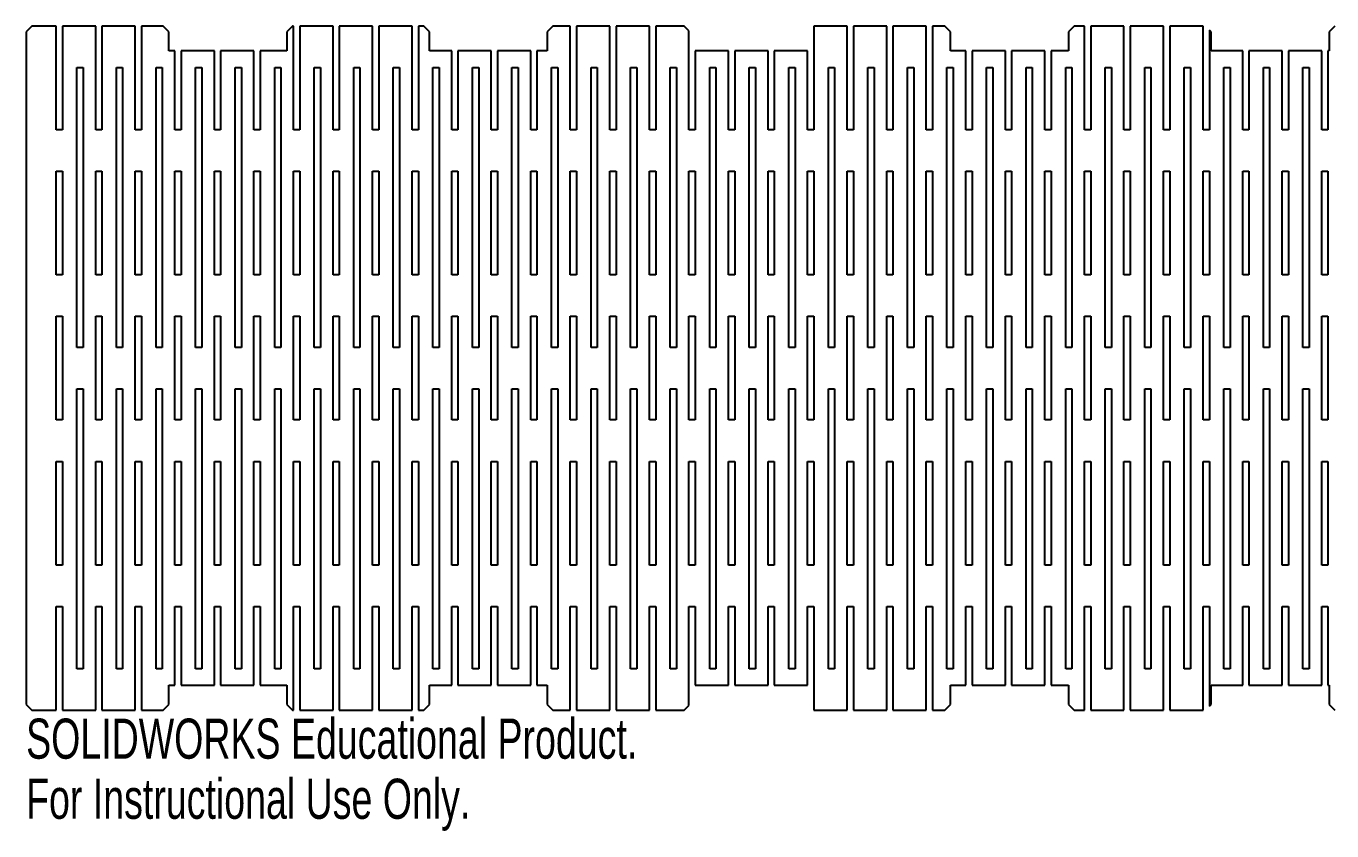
# Model space of a CAD drawing. Header units: millimetres. Extents: x -1 to 315, y -56 to 41.
# Drawn here: x -0.8 to 156.7, y -55.8 to 41.2 of the extents above; entities that cross this region are included whole.
import ezdxf

# ---------------------------------------------------------------- set-up
doc = ezdxf.new("R2010")
doc.units = ezdxf.units.MM
doc.styles.add('SLDTEXTSTYLE0', font='TXT', dxfattribs={"width": 0.7})

msp = doc.modelspace()

# ---------------------------------------------------------------- linework, layer by layer
at = {"color": 7, "linetype": 'Continuous', "lineweight": 25}
for p, q in [((-0.06, 41.25), (-0.75, 40.56)), ((2.88, 41.25), (-0.06, 41.25)), ((2.88, 28.75), (2.88, 41.25)), ((3.62, 41.25), (3.62, 28.75)), ((7.64, 41.25), (3.62, 41.25)), ((7.64, 28.75), (7.64, 41.25)), ((8.39, 41.25), (8.39, 28.75)), ((12.41, 41.25), (8.39, 41.25)), ((12.41, 28.75), (12.41, 41.25)), ((13.16, 41.25), (13.16, 28.75)), ((15.77, 41.25), (13.16, 41.25)), ((16.46, 40.56), (15.77, 41.25)), ((31.36, 41.25), (30.67, 40.56)), ((31.48, 41.25), (31.36, 41.25)), ((31.48, 28.75), (31.48, 41.25)), ((32.23, 41.25), (32.23, 28.75)), ((36.25, 41.25), (32.23, 41.25)), ((36.25, 28.75), (36.25, 41.25)), ((37, 41.25), (37, 28.75)), ((41.02, 41.25), (37, 41.25)), ((41.02, 28.75), (41.02, 41.25)), ((41.77, 41.25), (41.77, 28.75)), ((45.79, 41.25), (41.77, 41.25)), ((45.79, 28.75), (45.79, 41.25)), ((46.54, 41.25), (46.54, 28.75)), ((47.18, 41.25), (46.54, 41.25)), ((47.87, 40.56), (47.18, 41.25)), ((62.77, 41.25), (62.08, 40.56)), ((64.86, 41.25), (62.77, 41.25)), ((64.86, 28.75), (64.86, 41.25)), ((65.61, 41.25), (65.61, 28.75)), ((69.63, 41.25), (65.61, 41.25)), ((69.63, 28.75), (69.63, 41.25)), ((70.38, 41.25), (70.38, 28.75)), ((74.4, 41.25), (70.38, 41.25)), ((74.4, 28.75), (74.4, 41.25)), ((75.15, 41.25), (75.15, 28.75)), ((78.6, 41.25), (75.15, 41.25)), ((79.16, 40.69), (78.6, 41.25)), ((94.22, 41.25), (94.22, 28.75)), ((98.24, 41.25), (94.22, 41.25)), ((98.24, 28.75), (98.24, 41.25)), ((98.99, 41.25), (98.99, 28.75)), ((103.01, 41.25), (98.99, 41.25)), ((103.01, 28.75), (103.01, 41.25)), ((103.76, 41.25), (103.76, 28.75)), ((107.77, 41.25), (103.76, 41.25)), ((107.77, 28.75), (107.77, 41.25)), ((108.52, 41.25), (108.52, 28.75)), ((110.02, 41.25), (108.52, 41.25)), ((110.71, 40.56), (110.02, 41.25)), ((125.6, 41.25), (124.91, 40.56)), ((126.85, 41.25), (125.6, 41.25)), ((126.85, 28.75), (126.85, 41.25)), ((127.6, 41.25), (127.6, 28.75)), ((131.61, 41.25), (127.6, 41.25)), ((131.61, 28.75), (131.61, 41.25)), ((132.36, 41.25), (132.36, 28.75)), ((136.38, 41.25), (132.36, 41.25)), ((136.38, 28.75), (136.38, 41.25)), ((137.13, 41.25), (137.13, 28.75)), ((141.15, 41.25), (137.13, 41.25)), ((141.15, 28.75), (141.15, 41.25)), ((157.02, 41.25), (156.33, 40.56)), ((-0.75, 40.56), (-0.75, -40.56)), ((16.46, 38.25), (16.46, 40.56)), ((30.67, 40.56), (30.67, 38.25)), ((47.87, 38.25), (47.87, 40.56)), ((62.08, 40.56), (62.08, 38.25)), ((79.16, 28.75), (79.16, 40.69)), ((110.71, 38.25), (110.71, 40.56)), ((124.91, 40.56), (124.91, 38.25)), ((141.9, 40.78), (141.9, 28.75)), ((142.12, 40.56), (141.9, 40.78)), ((142.12, 38.25), (142.12, 40.56)), ((156.33, 40.56), (156.33, 38.25)), ((17.18, 38.25), (16.46, 38.25)), ((17.18, 28.75), (17.18, 38.25)), ((17.93, 38.25), (17.93, 28.75)), ((21.95, 38.25), (17.93, 38.25)), ((21.95, 28.75), (21.95, 38.25)), ((22.7, 38.25), (22.7, 28.75)), ((26.72, 38.25), (22.7, 38.25)), ((26.72, 28.75), (26.72, 38.25)), ((27.47, 38.25), (27.47, 28.75)), ((30.67, 38.25), (27.47, 38.25)), ((50.56, 38.25), (47.87, 38.25)), ((50.56, 28.75), (50.56, 38.25)), ((51.31, 38.25), (51.31, 28.75)), ((55.32, 38.25), (51.31, 38.25)), ((55.32, 28.75), (55.32, 38.25)), ((56.07, 38.25), (56.07, 28.75)), ((60.09, 38.25), (56.07, 38.25)), ((60.09, 28.75), (60.09, 38.25)), ((60.84, 38.25), (60.84, 28.75)), ((62.08, 38.25), (60.84, 38.25)), ((79.91, 38.25), (79.91, 28.75)), ((83.93, 38.25), (79.91, 38.25)), ((83.93, 28.75), (83.93, 38.25)), ((84.68, 38.25), (84.68, 28.75)), ((88.7, 38.25), (84.68, 38.25)), ((88.7, 28.75), (88.7, 38.25)), ((89.45, 38.25), (89.45, 28.75)), ((93.47, 38.25), (89.45, 38.25)), ((93.47, 28.75), (93.47, 38.25)), ((112.54, 38.25), (110.71, 38.25)), ((112.54, 28.75), (112.54, 38.25)), ((113.29, 38.25), (113.29, 28.75)), ((117.31, 38.25), (113.29, 38.25)), ((117.31, 28.75), (117.31, 38.25)), ((118.06, 38.25), (118.06, 28.75)), ((122.08, 38.25), (118.06, 38.25)), ((122.08, 28.75), (122.08, 38.25)), ((122.83, 38.25), (122.83, 28.75)), ((124.91, 38.25), (122.83, 38.25)), ((145.92, 38.25), (142.12, 38.25)), ((145.92, 28.75), (145.92, 38.25)), ((146.67, 38.25), (146.67, 28.75)), ((150.69, 38.25), (146.67, 38.25)), ((150.69, 28.75), (150.69, 38.25)), ((151.44, 38.25), (151.44, 28.75)), ((155.45, 38.25), (151.44, 38.25)), ((155.45, 28.75), (155.45, 38.25)), ((156.2, 38.25), (156.2, 28.75)), ((156.33, 38.25), (156.2, 38.25)), ((5.38, 2.5), (5.38, 36.25)), ((5.38, 36.25), (6.12, 36.25)), ((6.12, 36.25), (6.12, 2.5)), ((10.14, 2.5), (10.14, 36.25)), ((10.14, 36.25), (10.89, 36.25)), ((10.89, 36.25), (10.89, 2.5)), ((14.91, 2.5), (14.91, 36.25)), ((14.91, 36.25), (15.66, 36.25)), ((15.66, 36.25), (15.66, 2.5)), ((19.68, 2.5), (19.68, 36.25)), ((19.68, 36.25), (20.43, 36.25)), ((20.43, 36.25), (20.43, 2.5)), ((24.45, 2.5), (24.45, 36.25)), ((24.45, 36.25), (25.2, 36.25)), ((25.2, 36.25), (25.2, 2.5)), ((29.22, 2.5), (29.22, 36.25)), ((29.22, 36.25), (29.97, 36.25)), ((29.97, 36.25), (29.97, 2.5)), ((33.98, 2.5), (33.98, 36.25)), ((33.98, 36.25), (34.73, 36.25)), ((34.73, 36.25), (34.73, 2.5)), ((38.75, 2.5), (38.75, 36.25)), ((38.75, 36.25), (39.5, 36.25)), ((39.5, 36.25), (39.5, 2.5)), ((43.52, 2.5), (43.52, 36.25)), ((43.52, 36.25), (44.27, 36.25)), ((44.27, 36.25), (44.27, 2.5)), ((48.29, 2.5), (48.29, 36.25)), ((48.29, 36.25), (49.04, 36.25)), ((49.04, 36.25), (49.04, 2.5)), ((53.06, 2.5), (53.06, 36.25)), ((53.06, 36.25), (53.81, 36.25)), ((53.81, 36.25), (53.81, 2.5)), ((57.82, 2.5), (57.82, 36.25)), ((57.82, 36.25), (58.57, 36.25)), ((58.57, 36.25), (58.57, 2.5)), ((62.59, 2.5), (62.59, 36.25)), ((62.59, 36.25), (63.34, 36.25)), ((63.34, 36.25), (63.34, 2.5)), ((67.36, 2.5), (67.36, 36.25)), ((67.36, 36.25), (68.11, 36.25)), ((68.11, 36.25), (68.11, 2.5)), ((72.13, 2.5), (72.13, 36.25)), ((72.13, 36.25), (72.88, 36.25)), ((72.88, 36.25), (72.88, 2.5)), ((76.9, 2.5), (76.9, 36.25)), ((76.9, 36.25), (77.65, 36.25)), ((77.65, 36.25), (77.65, 2.5)), ((81.66, 2.5), (81.66, 36.25)), ((81.66, 36.25), (82.41, 36.25)), ((82.41, 36.25), (82.41, 2.5)), ((86.43, 2.5), (86.43, 36.25)), ((86.43, 36.25), (87.18, 36.25)), ((87.18, 36.25), (87.18, 2.5)), ((91.2, 2.5), (91.2, 36.25)), ((91.2, 36.25), (91.95, 36.25)), ((91.95, 36.25), (91.95, 2.5)), ((95.97, 2.5), (95.97, 36.25)), ((95.97, 36.25), (96.72, 36.25)), ((96.72, 36.25), (96.72, 2.5)), ((100.74, 2.5), (100.74, 36.25)), ((100.74, 36.25), (101.49, 36.25)), ((101.49, 36.25), (101.49, 2.5)), ((105.51, 2.5), (105.51, 36.25)), ((105.51, 36.25), (106.26, 36.25)), ((106.26, 36.25), (106.26, 2.5)), ((110.27, 2.5), (110.27, 36.25)), ((110.27, 36.25), (111.02, 36.25)), ((111.02, 36.25), (111.02, 2.5)), ((115.04, 2.5), (115.04, 36.25)), ((115.04, 36.25), (115.79, 36.25)), ((115.79, 36.25), (115.79, 2.5)), ((119.81, 2.5), (119.81, 36.25)), ((119.81, 36.25), (120.56, 36.25)), ((120.56, 36.25), (120.56, 2.5)), ((124.58, 2.5), (124.58, 36.25)), ((124.58, 36.25), (125.33, 36.25)), ((125.33, 36.25), (125.33, 2.5)), ((129.35, 2.5), (129.35, 36.25)), ((129.35, 36.25), (130.1, 36.25)), ((130.1, 36.25), (130.1, 2.5)), ((134.11, 2.5), (134.11, 36.25)), ((134.11, 36.25), (134.86, 36.25)), ((134.86, 36.25), (134.86, 2.5)), ((138.88, 2.5), (138.88, 36.25)), ((138.88, 36.25), (139.63, 36.25)), ((139.63, 36.25), (139.63, 2.5)), ((143.65, 2.5), (143.65, 36.25)), ((143.65, 36.25), (144.4, 36.25)), ((144.4, 36.25), (144.4, 2.5)), ((148.42, 2.5), (148.42, 36.25)), ((148.42, 36.25), (149.17, 36.25)), ((149.17, 36.25), (149.17, 2.5)), ((153.19, 2.5), (153.19, 36.25)), ((153.19, 36.25), (153.94, 36.25)), ((153.94, 36.25), (153.94, 2.5)), ((3.62, 28.75), (2.88, 28.75)), ((8.39, 28.75), (7.64, 28.75)), ((13.16, 28.75), (12.41, 28.75)), ((17.93, 28.75), (17.18, 28.75)), ((22.7, 28.75), (21.95, 28.75)), ((27.47, 28.75), (26.72, 28.75)), ((32.23, 28.75), (31.48, 28.75)), ((37, 28.75), (36.25, 28.75)), ((41.77, 28.75), (41.02, 28.75)), ((46.54, 28.75), (45.79, 28.75)), ((51.31, 28.75), (50.56, 28.75)), ((56.07, 28.75), (55.32, 28.75)), ((60.84, 28.75), (60.09, 28.75)), ((65.61, 28.75), (64.86, 28.75)), ((70.38, 28.75), (69.63, 28.75)), ((75.15, 28.75), (74.4, 28.75)), ((79.91, 28.75), (79.16, 28.75)), ((84.68, 28.75), (83.93, 28.75)), ((89.45, 28.75), (88.7, 28.75)), ((94.22, 28.75), (93.47, 28.75)), ((98.99, 28.75), (98.24, 28.75)), ((103.76, 28.75), (103.01, 28.75)), ((108.52, 28.75), (107.77, 28.75)), ((113.29, 28.75), (112.54, 28.75)), ((118.06, 28.75), (117.31, 28.75)), ((122.83, 28.75), (122.08, 28.75)), ((127.6, 28.75), (126.85, 28.75)), ((132.36, 28.75), (131.61, 28.75)), ((137.13, 28.75), (136.38, 28.75)), ((141.9, 28.75), (141.15, 28.75)), ((146.67, 28.75), (145.92, 28.75)), ((151.44, 28.75), (150.69, 28.75)), ((156.2, 28.75), (155.45, 28.75)), ((2.88, 23.75), (3.62, 23.75)), ((2.88, 11.25), (2.88, 23.75)), ((3.62, 23.75), (3.62, 11.25)), ((7.64, 23.75), (8.39, 23.75)), ((7.64, 11.25), (7.64, 23.75)), ((8.39, 23.75), (8.39, 11.25)), ((12.41, 23.75), (13.16, 23.75)), ((12.41, 11.25), (12.41, 23.75)), ((13.16, 23.75), (13.16, 11.25)), ((17.18, 23.75), (17.93, 23.75)), ((17.18, 11.25), (17.18, 23.75)), ((17.93, 23.75), (17.93, 11.25)), ((21.95, 23.75), (22.7, 23.75)), ((21.95, 11.25), (21.95, 23.75)), ((22.7, 23.75), (22.7, 11.25)), ((26.72, 23.75), (27.47, 23.75)), ((26.72, 11.25), (26.72, 23.75)), ((27.47, 23.75), (27.47, 11.25)), ((31.48, 23.75), (32.23, 23.75)), ((31.48, 11.25), (31.48, 23.75)), ((32.23, 23.75), (32.23, 11.25)), ((36.25, 23.75), (37, 23.75)), ((36.25, 11.25), (36.25, 23.75)), ((37, 23.75), (37, 11.25)), ((41.02, 23.75), (41.77, 23.75)), ((41.02, 11.25), (41.02, 23.75)), ((41.77, 23.75), (41.77, 11.25)), ((45.79, 23.75), (46.54, 23.75)), ((45.79, 11.25), (45.79, 23.75)), ((46.54, 23.75), (46.54, 11.25)), ((50.56, 23.75), (51.31, 23.75)), ((50.56, 11.25), (50.56, 23.75)), ((51.31, 23.75), (51.31, 11.25)), ((55.32, 23.75), (56.07, 23.75)), ((55.32, 11.25), (55.32, 23.75)), ((56.07, 23.75), (56.07, 11.25)), ((60.09, 23.75), (60.84, 23.75)), ((60.09, 11.25), (60.09, 23.75)), ((60.84, 23.75), (60.84, 11.25)), ((64.86, 23.75), (65.61, 23.75)), ((64.86, 11.25), (64.86, 23.75)), ((65.61, 23.75), (65.61, 11.25)), ((69.63, 23.75), (70.38, 23.75)), ((69.63, 11.25), (69.63, 23.75)), ((70.38, 23.75), (70.38, 11.25)), ((74.4, 23.75), (75.15, 23.75)), ((74.4, 11.25), (74.4, 23.75)), ((75.15, 23.75), (75.15, 11.25)), ((79.16, 23.75), (79.91, 23.75)), ((79.16, 11.25), (79.16, 23.75)), ((79.91, 23.75), (79.91, 11.25)), ((83.93, 23.75), (84.68, 23.75)), ((83.93, 11.25), (83.93, 23.75)), ((84.68, 23.75), (84.68, 11.25)), ((88.7, 23.75), (89.45, 23.75)), ((88.7, 11.25), (88.7, 23.75)), ((89.45, 23.75), (89.45, 11.25)), ((93.47, 23.75), (94.22, 23.75)), ((93.47, 11.25), (93.47, 23.75)), ((94.22, 23.75), (94.22, 11.25)), ((98.24, 23.75), (98.99, 23.75)), ((98.24, 11.25), (98.24, 23.75)), ((98.99, 23.75), (98.99, 11.25)), ((103.01, 23.75), (103.76, 23.75)), ((103.01, 11.25), (103.01, 23.75)), ((103.76, 23.75), (103.76, 11.25)), ((107.77, 23.75), (108.52, 23.75)), ((107.77, 11.25), (107.77, 23.75)), ((108.52, 23.75), (108.52, 11.25)), ((112.54, 23.75), (113.29, 23.75)), ((112.54, 11.25), (112.54, 23.75)), ((113.29, 23.75), (113.29, 11.25)), ((117.31, 23.75), (118.06, 23.75)), ((117.31, 11.25), (117.31, 23.75)), ((118.06, 23.75), (118.06, 11.25)), ((122.08, 23.75), (122.83, 23.75)), ((122.08, 11.25), (122.08, 23.75)), ((122.83, 23.75), (122.83, 11.25)), ((126.85, 23.75), (127.6, 23.75)), ((126.85, 11.25), (126.85, 23.75)), ((127.6, 23.75), (127.6, 11.25)), ((131.61, 23.75), (132.36, 23.75)), ((131.61, 11.25), (131.61, 23.75)), ((132.36, 23.75), (132.36, 11.25)), ((136.38, 23.75), (137.13, 23.75)), ((136.38, 11.25), (136.38, 23.75)), ((137.13, 23.75), (137.13, 11.25)), ((141.15, 23.75), (141.9, 23.75)), ((141.15, 11.25), (141.15, 23.75)), ((141.9, 23.75), (141.9, 11.25)), ((145.92, 23.75), (146.67, 23.75)), ((145.92, 11.25), (145.92, 23.75)), ((146.67, 23.75), (146.67, 11.25)), ((150.69, 23.75), (151.44, 23.75)), ((150.69, 11.25), (150.69, 23.75)), ((151.44, 23.75), (151.44, 11.25)), ((155.45, 23.75), (156.2, 23.75)), ((155.45, 11.25), (155.45, 23.75)), ((156.2, 23.75), (156.2, 11.25)), ((3.62, 11.25), (2.88, 11.25)), ((8.39, 11.25), (7.64, 11.25)), ((13.16, 11.25), (12.41, 11.25)), ((17.93, 11.25), (17.18, 11.25)), ((22.7, 11.25), (21.95, 11.25)), ((27.47, 11.25), (26.72, 11.25)), ((32.23, 11.25), (31.48, 11.25)), ((37, 11.25), (36.25, 11.25)), ((41.77, 11.25), (41.02, 11.25)), ((46.54, 11.25), (45.79, 11.25)), ((51.31, 11.25), (50.56, 11.25)), ((56.07, 11.25), (55.32, 11.25)), ((60.84, 11.25), (60.09, 11.25)), ((65.61, 11.25), (64.86, 11.25)), ((70.38, 11.25), (69.63, 11.25)), ((75.15, 11.25), (74.4, 11.25)), ((79.91, 11.25), (79.16, 11.25)), ((84.68, 11.25), (83.93, 11.25)), ((89.45, 11.25), (88.7, 11.25)), ((94.22, 11.25), (93.47, 11.25)), ((98.99, 11.25), (98.24, 11.25)), ((103.76, 11.25), (103.01, 11.25)), ((108.52, 11.25), (107.77, 11.25)), ((113.29, 11.25), (112.54, 11.25)), ((118.06, 11.25), (117.31, 11.25)), ((122.83, 11.25), (122.08, 11.25)), ((127.6, 11.25), (126.85, 11.25)), ((132.36, 11.25), (131.61, 11.25)), ((137.13, 11.25), (136.38, 11.25)), ((141.9, 11.25), (141.15, 11.25)), ((146.67, 11.25), (145.92, 11.25)), ((151.44, 11.25), (150.69, 11.25)), ((156.2, 11.25), (155.45, 11.25)), ((2.88, 6.25), (3.62, 6.25)), ((2.88, -6.25), (2.88, 6.25)), ((3.62, 6.25), (3.62, -6.25)), ((7.64, 6.25), (8.39, 6.25)), ((7.64, -6.25), (7.64, 6.25)), ((8.39, 6.25), (8.39, -6.25)), ((12.41, 6.25), (13.16, 6.25)), ((12.41, -6.25), (12.41, 6.25)), ((13.16, 6.25), (13.16, -6.25)), ((17.18, 6.25), (17.93, 6.25)), ((17.18, -6.25), (17.18, 6.25)), ((17.93, 6.25), (17.93, -6.25)), ((21.95, 6.25), (22.7, 6.25)), ((21.95, -6.25), (21.95, 6.25)), ((22.7, 6.25), (22.7, -6.25)), ((26.72, 6.25), (27.47, 6.25)), ((26.72, -6.25), (26.72, 6.25)), ((27.47, 6.25), (27.47, -6.25)), ((31.48, 6.25), (32.23, 6.25)), ((31.48, -6.25), (31.48, 6.25)), ((32.23, 6.25), (32.23, -6.25)), ((36.25, 6.25), (37, 6.25)), ((36.25, -6.25), (36.25, 6.25)), ((37, 6.25), (37, -6.25)), ((41.02, 6.25), (41.77, 6.25)), ((41.02, -6.25), (41.02, 6.25)), ((41.77, 6.25), (41.77, -6.25)), ((45.79, 6.25), (46.54, 6.25)), ((45.79, -6.25), (45.79, 6.25)), ((46.54, 6.25), (46.54, -6.25)), ((50.56, 6.25), (51.31, 6.25)), ((50.56, -6.25), (50.56, 6.25)), ((51.31, 6.25), (51.31, -6.25)), ((55.32, 6.25), (56.07, 6.25)), ((55.32, -6.25), (55.32, 6.25)), ((56.07, 6.25), (56.07, -6.25)), ((60.09, 6.25), (60.84, 6.25)), ((60.09, -6.25), (60.09, 6.25)), ((60.84, 6.25), (60.84, -6.25)), ((64.86, 6.25), (65.61, 6.25)), ((64.86, -6.25), (64.86, 6.25)), ((65.61, 6.25), (65.61, -6.25)), ((69.63, 6.25), (70.38, 6.25)), ((69.63, -6.25), (69.63, 6.25)), ((70.38, 6.25), (70.38, -6.25)), ((74.4, 6.25), (75.15, 6.25)), ((74.4, -6.25), (74.4, 6.25)), ((75.15, 6.25), (75.15, -6.25)), ((79.16, 6.25), (79.91, 6.25)), ((79.16, -6.25), (79.16, 6.25)), ((79.91, 6.25), (79.91, -6.25)), ((83.93, 6.25), (84.68, 6.25)), ((83.93, -6.25), (83.93, 6.25)), ((84.68, 6.25), (84.68, -6.25)), ((88.7, 6.25), (89.45, 6.25)), ((88.7, -6.25), (88.7, 6.25)), ((89.45, 6.25), (89.45, -6.25)), ((93.47, 6.25), (94.22, 6.25)), ((93.47, -6.25), (93.47, 6.25)), ((94.22, 6.25), (94.22, -6.25)), ((98.24, 6.25), (98.99, 6.25)), ((98.24, -6.25), (98.24, 6.25)), ((98.99, 6.25), (98.99, -6.25)), ((103.01, 6.25), (103.76, 6.25)), ((103.01, -6.25), (103.01, 6.25)), ((103.76, 6.25), (103.76, -6.25)), ((107.77, 6.25), (108.52, 6.25)), ((107.77, -6.25), (107.77, 6.25)), ((108.52, 6.25), (108.52, -6.25)), ((112.54, 6.25), (113.29, 6.25)), ((112.54, -6.25), (112.54, 6.25)), ((113.29, 6.25), (113.29, -6.25)), ((117.31, 6.25), (118.06, 6.25)), ((117.31, -6.25), (117.31, 6.25)), ((118.06, 6.25), (118.06, -6.25)), ((122.08, 6.25), (122.83, 6.25)), ((122.08, -6.25), (122.08, 6.25)), ((122.83, 6.25), (122.83, -6.25)), ((126.85, 6.25), (127.6, 6.25)), ((126.85, -6.25), (126.85, 6.25)), ((127.6, 6.25), (127.6, -6.25)), ((131.61, 6.25), (132.36, 6.25)), ((131.61, -6.25), (131.61, 6.25)), ((132.36, 6.25), (132.36, -6.25)), ((136.38, 6.25), (137.13, 6.25)), ((136.38, -6.25), (136.38, 6.25)), ((137.13, 6.25), (137.13, -6.25)), ((141.15, 6.25), (141.9, 6.25)), ((141.15, -6.25), (141.15, 6.25)), ((141.9, 6.25), (141.9, -6.25)), ((145.92, 6.25), (146.67, 6.25)), ((145.92, -6.25), (145.92, 6.25)), ((146.67, 6.25), (146.67, -6.25)), ((150.69, 6.25), (151.44, 6.25)), ((150.69, -6.25), (150.69, 6.25)), ((151.44, 6.25), (151.44, -6.25)), ((155.45, 6.25), (156.2, 6.25)), ((155.45, -6.25), (155.45, 6.25)), ((156.2, 6.25), (156.2, -6.25)), ((6.12, 2.5), (5.38, 2.5)), ((10.89, 2.5), (10.14, 2.5)), ((15.66, 2.5), (14.91, 2.5)), ((20.43, 2.5), (19.68, 2.5)), ((25.2, 2.5), (24.45, 2.5)), ((29.97, 2.5), (29.22, 2.5)), ((34.73, 2.5), (33.98, 2.5)), ((39.5, 2.5), (38.75, 2.5)), ((44.27, 2.5), (43.52, 2.5)), ((49.04, 2.5), (48.29, 2.5)), ((53.81, 2.5), (53.06, 2.5)), ((58.57, 2.5), (57.82, 2.5)), ((63.34, 2.5), (62.59, 2.5)), ((68.11, 2.5), (67.36, 2.5)), ((72.88, 2.5), (72.13, 2.5)), ((77.65, 2.5), (76.9, 2.5)), ((82.41, 2.5), (81.66, 2.5)), ((87.18, 2.5), (86.43, 2.5)), ((91.95, 2.5), (91.2, 2.5)), ((96.72, 2.5), (95.97, 2.5)), ((101.49, 2.5), (100.74, 2.5)), ((106.26, 2.5), (105.51, 2.5)), ((111.02, 2.5), (110.27, 2.5)), ((115.79, 2.5), (115.04, 2.5)), ((120.56, 2.5), (119.81, 2.5)), ((125.33, 2.5), (124.58, 2.5)), ((130.1, 2.5), (129.35, 2.5)), ((134.86, 2.5), (134.11, 2.5)), ((139.63, 2.5), (138.88, 2.5)), ((144.4, 2.5), (143.65, 2.5)), ((149.17, 2.5), (148.42, 2.5)), ((153.94, 2.5), (153.19, 2.5)), ((5.38, -36.25), (5.38, -2.5)), ((5.38, -2.5), (6.12, -2.5)), ((6.12, -2.5), (6.12, -36.25)), ((10.14, -36.25), (10.14, -2.5)), ((10.14, -2.5), (10.89, -2.5)), ((10.89, -2.5), (10.89, -36.25)), ((14.91, -36.25), (14.91, -2.5)), ((14.91, -2.5), (15.66, -2.5)), ((15.66, -2.5), (15.66, -36.25)), ((19.68, -36.25), (19.68, -2.5)), ((19.68, -2.5), (20.43, -2.5)), ((20.43, -2.5), (20.43, -36.25)), ((24.45, -36.25), (24.45, -2.5)), ((24.45, -2.5), (25.2, -2.5)), ((25.2, -2.5), (25.2, -36.25)), ((29.22, -36.25), (29.22, -2.5)), ((29.22, -2.5), (29.97, -2.5)), ((29.97, -2.5), (29.97, -36.25)), ((33.98, -36.25), (33.98, -2.5)), ((33.98, -2.5), (34.73, -2.5)), ((34.73, -2.5), (34.73, -36.25)), ((38.75, -36.25), (38.75, -2.5)), ((38.75, -2.5), (39.5, -2.5)), ((39.5, -2.5), (39.5, -36.25)), ((43.52, -36.25), (43.52, -2.5)), ((43.52, -2.5), (44.27, -2.5)), ((44.27, -2.5), (44.27, -36.25)), ((48.29, -36.25), (48.29, -2.5)), ((48.29, -2.5), (49.04, -2.5)), ((49.04, -2.5), (49.04, -36.25)), ((53.06, -36.25), (53.06, -2.5)), ((53.06, -2.5), (53.81, -2.5)), ((53.81, -2.5), (53.81, -36.25)), ((57.82, -36.25), (57.82, -2.5)), ((57.82, -2.5), (58.57, -2.5)), ((58.57, -2.5), (58.57, -36.25)), ((62.59, -36.25), (62.59, -2.5)), ((62.59, -2.5), (63.34, -2.5)), ((63.34, -2.5), (63.34, -36.25)), ((67.36, -36.25), (67.36, -2.5)), ((67.36, -2.5), (68.11, -2.5)), ((68.11, -2.5), (68.11, -36.25)), ((72.13, -36.25), (72.13, -2.5)), ((72.13, -2.5), (72.88, -2.5)), ((72.88, -2.5), (72.88, -36.25)), ((76.9, -36.25), (76.9, -2.5)), ((76.9, -2.5), (77.65, -2.5)), ((77.65, -2.5), (77.65, -36.25)), ((81.66, -36.25), (81.66, -2.5)), ((81.66, -2.5), (82.41, -2.5)), ((82.41, -2.5), (82.41, -36.25)), ((86.43, -36.25), (86.43, -2.5)), ((86.43, -2.5), (87.18, -2.5)), ((87.18, -2.5), (87.18, -36.25)), ((91.2, -36.25), (91.2, -2.5)), ((91.2, -2.5), (91.95, -2.5)), ((91.95, -2.5), (91.95, -36.25)), ((95.97, -36.25), (95.97, -2.5)), ((95.97, -2.5), (96.72, -2.5)), ((96.72, -2.5), (96.72, -36.25)), ((100.74, -36.25), (100.74, -2.5)), ((100.74, -2.5), (101.49, -2.5)), ((101.49, -2.5), (101.49, -36.25)), ((105.51, -36.25), (105.51, -2.5)), ((105.51, -2.5), (106.26, -2.5)), ((106.26, -2.5), (106.26, -36.25)), ((110.27, -36.25), (110.27, -2.5)), ((110.27, -2.5), (111.02, -2.5)), ((111.02, -2.5), (111.02, -36.25)), ((115.04, -36.25), (115.04, -2.5)), ((115.04, -2.5), (115.79, -2.5)), ((115.79, -2.5), (115.79, -36.25)), ((119.81, -36.25), (119.81, -2.5)), ((119.81, -2.5), (120.56, -2.5)), ((120.56, -2.5), (120.56, -36.25)), ((124.58, -36.25), (124.58, -2.5)), ((124.58, -2.5), (125.33, -2.5)), ((125.33, -2.5), (125.33, -36.25)), ((129.35, -36.25), (129.35, -2.5)), ((129.35, -2.5), (130.1, -2.5)), ((130.1, -2.5), (130.1, -36.25)), ((134.11, -36.25), (134.11, -2.5)), ((134.11, -2.5), (134.86, -2.5)), ((134.86, -2.5), (134.86, -36.25)), ((138.88, -36.25), (138.88, -2.5)), ((138.88, -2.5), (139.63, -2.5)), ((139.63, -2.5), (139.63, -36.25)), ((143.65, -36.25), (143.65, -2.5)), ((143.65, -2.5), (144.4, -2.5)), ((144.4, -2.5), (144.4, -36.25)), ((148.42, -36.25), (148.42, -2.5)), ((148.42, -2.5), (149.17, -2.5)), ((149.17, -2.5), (149.17, -36.25)), ((153.19, -36.25), (153.19, -2.5)), ((153.19, -2.5), (153.94, -2.5)), ((153.94, -2.5), (153.94, -36.25)), ((3.62, -6.25), (2.88, -6.25)), ((8.39, -6.25), (7.64, -6.25)), ((13.16, -6.25), (12.41, -6.25)), ((17.93, -6.25), (17.18, -6.25)), ((22.7, -6.25), (21.95, -6.25)), ((27.47, -6.25), (26.72, -6.25)), ((32.23, -6.25), (31.48, -6.25)), ((37, -6.25), (36.25, -6.25)), ((41.77, -6.25), (41.02, -6.25)), ((46.54, -6.25), (45.79, -6.25)), ((51.31, -6.25), (50.56, -6.25)), ((56.07, -6.25), (55.32, -6.25)), ((60.84, -6.25), (60.09, -6.25)), ((65.61, -6.25), (64.86, -6.25)), ((70.38, -6.25), (69.63, -6.25)), ((75.15, -6.25), (74.4, -6.25)), ((79.91, -6.25), (79.16, -6.25)), ((84.68, -6.25), (83.93, -6.25)), ((89.45, -6.25), (88.7, -6.25)), ((94.22, -6.25), (93.47, -6.25)), ((98.99, -6.25), (98.24, -6.25)), ((103.76, -6.25), (103.01, -6.25)), ((108.52, -6.25), (107.77, -6.25)), ((113.29, -6.25), (112.54, -6.25)), ((118.06, -6.25), (117.31, -6.25)), ((122.83, -6.25), (122.08, -6.25)), ((127.6, -6.25), (126.85, -6.25)), ((132.36, -6.25), (131.61, -6.25)), ((137.13, -6.25), (136.38, -6.25)), ((141.9, -6.25), (141.15, -6.25)), ((146.67, -6.25), (145.92, -6.25)), ((151.44, -6.25), (150.69, -6.25)), ((156.2, -6.25), (155.45, -6.25)), ((2.88, -11.25), (3.62, -11.25)), ((2.88, -23.75), (2.88, -11.25)), ((3.62, -11.25), (3.62, -23.75)), ((7.64, -11.25), (8.39, -11.25)), ((7.64, -23.75), (7.64, -11.25)), ((8.39, -11.25), (8.39, -23.75)), ((12.41, -11.25), (13.16, -11.25)), ((12.41, -23.75), (12.41, -11.25)), ((13.16, -11.25), (13.16, -23.75)), ((17.18, -11.25), (17.93, -11.25)), ((17.18, -23.75), (17.18, -11.25)), ((17.93, -11.25), (17.93, -23.75)), ((21.95, -11.25), (22.7, -11.25)), ((21.95, -23.75), (21.95, -11.25)), ((22.7, -11.25), (22.7, -23.75)), ((26.72, -11.25), (27.47, -11.25)), ((26.72, -23.75), (26.72, -11.25)), ((27.47, -11.25), (27.47, -23.75)), ((31.48, -11.25), (32.23, -11.25)), ((31.48, -23.75), (31.48, -11.25)), ((32.23, -11.25), (32.23, -23.75)), ((36.25, -11.25), (37, -11.25)), ((36.25, -23.75), (36.25, -11.25)), ((37, -11.25), (37, -23.75)), ((41.02, -11.25), (41.77, -11.25)), ((41.02, -23.75), (41.02, -11.25)), ((41.77, -11.25), (41.77, -23.75)), ((45.79, -11.25), (46.54, -11.25)), ((45.79, -23.75), (45.79, -11.25)), ((46.54, -11.25), (46.54, -23.75)), ((50.56, -11.25), (51.31, -11.25)), ((50.56, -23.75), (50.56, -11.25)), ((51.31, -11.25), (51.31, -23.75)), ((55.32, -11.25), (56.07, -11.25)), ((55.32, -23.75), (55.32, -11.25)), ((56.07, -11.25), (56.07, -23.75)), ((60.09, -11.25), (60.84, -11.25)), ((60.09, -23.75), (60.09, -11.25)), ((60.84, -11.25), (60.84, -23.75)), ((64.86, -11.25), (65.61, -11.25)), ((64.86, -23.75), (64.86, -11.25)), ((65.61, -11.25), (65.61, -23.75)), ((69.63, -11.25), (70.38, -11.25)), ((69.63, -23.75), (69.63, -11.25)), ((70.38, -11.25), (70.38, -23.75)), ((74.4, -11.25), (75.15, -11.25)), ((74.4, -23.75), (74.4, -11.25)), ((75.15, -11.25), (75.15, -23.75)), ((79.16, -11.25), (79.91, -11.25)), ((79.16, -23.75), (79.16, -11.25)), ((79.91, -11.25), (79.91, -23.75)), ((83.93, -11.25), (84.68, -11.25)), ((83.93, -23.75), (83.93, -11.25)), ((84.68, -11.25), (84.68, -23.75)), ((88.7, -11.25), (89.45, -11.25)), ((88.7, -23.75), (88.7, -11.25)), ((89.45, -11.25), (89.45, -23.75)), ((93.47, -11.25), (94.22, -11.25)), ((93.47, -23.75), (93.47, -11.25)), ((94.22, -11.25), (94.22, -23.75)), ((98.24, -11.25), (98.99, -11.25)), ((98.24, -23.75), (98.24, -11.25)), ((98.99, -11.25), (98.99, -23.75)), ((103.01, -11.25), (103.76, -11.25)), ((103.01, -23.75), (103.01, -11.25)), ((103.76, -11.25), (103.76, -23.75)), ((107.77, -11.25), (108.52, -11.25)), ((107.77, -23.75), (107.77, -11.25)), ((108.52, -11.25), (108.52, -23.75)), ((112.54, -11.25), (113.29, -11.25)), ((112.54, -23.75), (112.54, -11.25)), ((113.29, -11.25), (113.29, -23.75)), ((117.31, -11.25), (118.06, -11.25)), ((117.31, -23.75), (117.31, -11.25)), ((118.06, -11.25), (118.06, -23.75)), ((122.08, -11.25), (122.83, -11.25)), ((122.08, -23.75), (122.08, -11.25)), ((122.83, -11.25), (122.83, -23.75)), ((126.85, -11.25), (127.6, -11.25)), ((126.85, -23.75), (126.85, -11.25)), ((127.6, -11.25), (127.6, -23.75)), ((131.61, -11.25), (132.36, -11.25)), ((131.61, -23.75), (131.61, -11.25)), ((132.36, -11.25), (132.36, -23.75)), ((136.38, -11.25), (137.13, -11.25)), ((136.38, -23.75), (136.38, -11.25)), ((137.13, -11.25), (137.13, -23.75)), ((141.15, -11.25), (141.9, -11.25)), ((141.15, -23.75), (141.15, -11.25)), ((141.9, -11.25), (141.9, -23.75)), ((145.92, -11.25), (146.67, -11.25)), ((145.92, -23.75), (145.92, -11.25)), ((146.67, -11.25), (146.67, -23.75)), ((150.69, -11.25), (151.44, -11.25)), ((150.69, -23.75), (150.69, -11.25)), ((151.44, -11.25), (151.44, -23.75)), ((155.45, -11.25), (156.2, -11.25)), ((155.45, -23.75), (155.45, -11.25)), ((156.2, -11.25), (156.2, -23.75)), ((3.62, -23.75), (2.88, -23.75)), ((8.39, -23.75), (7.64, -23.75)), ((13.16, -23.75), (12.41, -23.75)), ((17.93, -23.75), (17.18, -23.75)), ((22.7, -23.75), (21.95, -23.75)), ((27.47, -23.75), (26.72, -23.75)), ((32.23, -23.75), (31.48, -23.75)), ((37, -23.75), (36.25, -23.75)), ((41.77, -23.75), (41.02, -23.75)), ((46.54, -23.75), (45.79, -23.75)), ((51.31, -23.75), (50.56, -23.75)), ((56.07, -23.75), (55.32, -23.75)), ((60.84, -23.75), (60.09, -23.75)), ((65.61, -23.75), (64.86, -23.75)), ((70.38, -23.75), (69.63, -23.75)), ((75.15, -23.75), (74.4, -23.75)), ((79.91, -23.75), (79.16, -23.75)), ((84.68, -23.75), (83.93, -23.75)), ((89.45, -23.75), (88.7, -23.75)), ((94.22, -23.75), (93.47, -23.75)), ((98.99, -23.75), (98.24, -23.75)), ((103.76, -23.75), (103.01, -23.75)), ((108.52, -23.75), (107.77, -23.75)), ((113.29, -23.75), (112.54, -23.75)), ((118.06, -23.75), (117.31, -23.75)), ((122.83, -23.75), (122.08, -23.75)), ((127.6, -23.75), (126.85, -23.75)), ((132.36, -23.75), (131.61, -23.75)), ((137.13, -23.75), (136.38, -23.75)), ((141.9, -23.75), (141.15, -23.75)), ((146.67, -23.75), (145.92, -23.75)), ((151.44, -23.75), (150.69, -23.75)), ((156.2, -23.75), (155.45, -23.75)), ((2.88, -28.75), (3.62, -28.75)), ((2.88, -41.25), (2.88, -28.75)), ((3.62, -28.75), (3.62, -41.25)), ((7.64, -28.75), (8.39, -28.75)), ((7.64, -41.25), (7.64, -28.75)), ((8.39, -28.75), (8.39, -41.25)), ((12.41, -28.75), (13.16, -28.75)), ((12.41, -41.25), (12.41, -28.75)), ((13.16, -28.75), (13.16, -41.25)), ((17.18, -28.75), (17.93, -28.75)), ((17.18, -38.25), (17.18, -28.75)), ((17.93, -28.75), (17.93, -38.25)), ((21.95, -28.75), (22.7, -28.75)), ((21.95, -38.25), (21.95, -28.75)), ((22.7, -28.75), (22.7, -38.25)), ((26.72, -28.75), (27.47, -28.75)), ((26.72, -38.25), (26.72, -28.75)), ((27.47, -28.75), (27.47, -38.25)), ((31.48, -28.75), (32.23, -28.75)), ((31.48, -41.25), (31.48, -28.75)), ((32.23, -28.75), (32.23, -41.25)), ((36.25, -28.75), (37, -28.75)), ((36.25, -41.25), (36.25, -28.75)), ((37, -28.75), (37, -41.25)), ((41.02, -28.75), (41.77, -28.75)), ((41.02, -41.25), (41.02, -28.75)), ((41.77, -28.75), (41.77, -41.25)), ((45.79, -28.75), (46.54, -28.75)), ((45.79, -41.25), (45.79, -28.75)), ((46.54, -28.75), (46.54, -41.25)), ((50.56, -28.75), (51.31, -28.75)), ((50.56, -38.25), (50.56, -28.75)), ((51.31, -28.75), (51.31, -38.25)), ((55.32, -28.75), (56.07, -28.75)), ((55.32, -38.25), (55.32, -28.75)), ((56.07, -28.75), (56.07, -38.25)), ((60.09, -28.75), (60.84, -28.75)), ((60.09, -38.25), (60.09, -28.75)), ((60.84, -28.75), (60.84, -38.25)), ((64.86, -28.75), (65.61, -28.75)), ((64.86, -41.25), (64.86, -28.75)), ((65.61, -28.75), (65.61, -41.25)), ((69.63, -28.75), (70.38, -28.75)), ((69.63, -41.25), (69.63, -28.75)), ((70.38, -28.75), (70.38, -41.25)), ((74.4, -28.75), (75.15, -28.75)), ((74.4, -41.25), (74.4, -28.75)), ((75.15, -28.75), (75.15, -41.25)), ((79.16, -28.75), (79.91, -28.75)), ((79.16, -40.69), (79.16, -28.75)), ((79.91, -28.75), (79.91, -38.25)), ((83.93, -28.75), (84.68, -28.75)), ((83.93, -38.25), (83.93, -28.75)), ((84.68, -28.75), (84.68, -38.25)), ((88.7, -28.75), (89.45, -28.75)), ((88.7, -38.25), (88.7, -28.75)), ((89.45, -28.75), (89.45, -38.25)), ((93.47, -28.75), (94.22, -28.75)), ((93.47, -38.25), (93.47, -28.75)), ((94.22, -28.75), (94.22, -41.25)), ((98.24, -28.75), (98.99, -28.75)), ((98.24, -41.25), (98.24, -28.75)), ((98.99, -28.75), (98.99, -41.25)), ((103.01, -28.75), (103.76, -28.75)), ((103.01, -41.25), (103.01, -28.75)), ((103.76, -28.75), (103.76, -41.25)), ((107.77, -28.75), (108.52, -28.75)), ((107.77, -41.25), (107.77, -28.75)), ((108.52, -28.75), (108.52, -41.25)), ((112.54, -28.75), (113.29, -28.75)), ((112.54, -38.25), (112.54, -28.75)), ((113.29, -28.75), (113.29, -38.25)), ((117.31, -28.75), (118.06, -28.75)), ((117.31, -38.25), (117.31, -28.75)), ((118.06, -28.75), (118.06, -38.25)), ((122.08, -28.75), (122.83, -28.75)), ((122.08, -38.25), (122.08, -28.75)), ((122.83, -28.75), (122.83, -38.25)), ((126.85, -28.75), (127.6, -28.75)), ((126.85, -41.25), (126.85, -28.75)), ((127.6, -28.75), (127.6, -41.25)), ((131.61, -28.75), (132.36, -28.75)), ((131.61, -41.25), (131.61, -28.75)), ((132.36, -28.75), (132.36, -41.25)), ((136.38, -28.75), (137.13, -28.75)), ((136.38, -41.25), (136.38, -28.75)), ((137.13, -28.75), (137.13, -41.25)), ((141.15, -28.75), (141.9, -28.75)), ((141.15, -41.25), (141.15, -28.75)), ((141.9, -28.75), (141.9, -40.78)), ((145.92, -28.75), (146.67, -28.75)), ((145.92, -38.25), (145.92, -28.75)), ((146.67, -28.75), (146.67, -38.25)), ((150.69, -28.75), (151.44, -28.75)), ((150.69, -38.25), (150.69, -28.75)), ((151.44, -28.75), (151.44, -38.25)), ((155.45, -28.75), (156.2, -28.75)), ((155.45, -38.25), (155.45, -28.75)), ((156.2, -28.75), (156.2, -38.25)), ((6.12, -36.25), (5.38, -36.25)), ((10.89, -36.25), (10.14, -36.25)), ((15.66, -36.25), (14.91, -36.25)), ((20.43, -36.25), (19.68, -36.25)), ((25.2, -36.25), (24.45, -36.25)), ((29.97, -36.25), (29.22, -36.25)), ((34.73, -36.25), (33.98, -36.25)), ((39.5, -36.25), (38.75, -36.25)), ((44.27, -36.25), (43.52, -36.25)), ((49.04, -36.25), (48.29, -36.25)), ((53.81, -36.25), (53.06, -36.25)), ((58.57, -36.25), (57.82, -36.25)), ((63.34, -36.25), (62.59, -36.25)), ((68.11, -36.25), (67.36, -36.25)), ((72.88, -36.25), (72.13, -36.25)), ((77.65, -36.25), (76.9, -36.25)), ((82.41, -36.25), (81.66, -36.25)), ((87.18, -36.25), (86.43, -36.25)), ((91.95, -36.25), (91.2, -36.25)), ((96.72, -36.25), (95.97, -36.25)), ((101.49, -36.25), (100.74, -36.25)), ((106.26, -36.25), (105.51, -36.25)), ((111.02, -36.25), (110.27, -36.25)), ((115.79, -36.25), (115.04, -36.25)), ((120.56, -36.25), (119.81, -36.25)), ((125.33, -36.25), (124.58, -36.25)), ((130.1, -36.25), (129.35, -36.25)), ((134.86, -36.25), (134.11, -36.25)), ((139.63, -36.25), (138.88, -36.25)), ((144.4, -36.25), (143.65, -36.25)), ((149.17, -36.25), (148.42, -36.25)), ((153.94, -36.25), (153.19, -36.25)), ((16.46, -38.25), (17.18, -38.25)), ((16.46, -40.56), (16.46, -38.25)), ((17.93, -38.25), (21.95, -38.25)), ((22.7, -38.25), (26.72, -38.25)), ((27.47, -38.25), (30.67, -38.25)), ((30.67, -38.25), (30.67, -40.56)), ((47.87, -38.25), (50.56, -38.25)), ((47.87, -40.56), (47.87, -38.25)), ((51.31, -38.25), (55.32, -38.25)), ((56.07, -38.25), (60.09, -38.25)), ((60.84, -38.25), (62.08, -38.25)), ((62.08, -38.25), (62.08, -40.56)), ((79.91, -38.25), (83.93, -38.25)), ((84.68, -38.25), (88.7, -38.25)), ((89.45, -38.25), (93.47, -38.25)), ((110.71, -38.25), (112.54, -38.25)), ((110.71, -40.56), (110.71, -38.25)), ((113.29, -38.25), (117.31, -38.25)), ((118.06, -38.25), (122.08, -38.25)), ((122.83, -38.25), (124.91, -38.25)), ((124.91, -38.25), (124.91, -40.56)), ((142.12, -38.25), (145.92, -38.25)), ((142.12, -40.56), (142.12, -38.25)), ((146.67, -38.25), (150.69, -38.25)), ((151.44, -38.25), (155.45, -38.25)), ((156.2, -38.25), (156.33, -38.25)), ((156.33, -38.25), (156.33, -40.56)), ((-0.75, -40.56), (-0.06, -41.25)), ((15.77, -41.25), (16.46, -40.56)), ((30.67, -40.56), (31.36, -41.25)), ((47.18, -41.25), (47.87, -40.56)), ((62.08, -40.56), (62.77, -41.25)), ((78.6, -41.25), (79.16, -40.69)), ((110.02, -41.25), (110.71, -40.56)), ((124.91, -40.56), (125.6, -41.25)), ((141.9, -40.78), (142.12, -40.56)), ((156.33, -40.56), (157.02, -41.25)), ((-0.06, -41.25), (2.88, -41.25)), ((3.62, -41.25), (7.64, -41.25)), ((8.39, -41.25), (12.41, -41.25)), ((13.16, -41.25), (15.77, -41.25)), ((31.36, -41.25), (31.48, -41.25)), ((32.23, -41.25), (36.25, -41.25)), ((37, -41.25), (41.02, -41.25)), ((41.77, -41.25), (45.79, -41.25)), ((46.54, -41.25), (47.18, -41.25)), ((62.77, -41.25), (64.86, -41.25)), ((65.61, -41.25), (69.63, -41.25)), ((70.38, -41.25), (74.4, -41.25)), ((75.15, -41.25), (78.6, -41.25)), ((94.22, -41.25), (98.24, -41.25)), ((98.99, -41.25), (103.01, -41.25)), ((103.76, -41.25), (107.77, -41.25)), ((108.52, -41.25), (110.02, -41.25)), ((125.6, -41.25), (126.85, -41.25)), ((127.6, -41.25), (131.61, -41.25)), ((132.36, -41.25), (136.38, -41.25)), ((137.13, -41.25), (141.15, -41.25))]:
    msp.add_line(p, q, dxfattribs=at)

# ---------------------------------------------------------------- texts
at = {"color": 7, "linetype": 'Continuous', "char_height": 4.8336, "attachment_point": 1, "style": 'SLDTEXTSTYLE0'}
for s, insert in [('SOLIDWORKS Educational Product.', (-0.75, -42.27)), ('For Instructional Use Only.', (-0.75, -49.52))]:
    msp.add_mtext(s, dxfattribs=dict(at, insert=insert))

doc.saveas('drawing.dxf')
